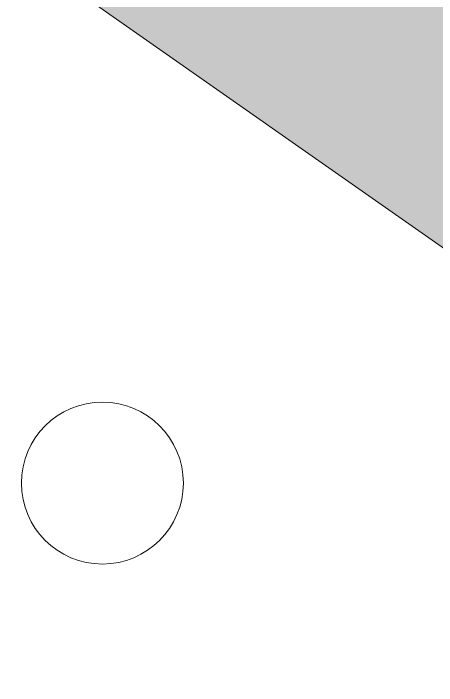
# Model space of a CAD drawing. Header units: metres. Extents: x -3 to 687, y -1 to 1371.
# Drawn here: x 476.967 to 478.492, y 138.374 to 140.794 of the extents above; entities that cross this region are included whole.
import ezdxf

# ---------------------------------------------------------------- set-up
doc = ezdxf.new("R2010")
doc.units = ezdxf.units.M
doc.header["$MEASUREMENT"] = 0
for name, color, linetype, lineweight, true_color in [('TPX_VEGETATION_GREEN_SPACES', 7, 'CONTINUOUS', 0, 0x58ba48), ('TPX_VEGETATION_GREEN_SPACES_HATCH', 7, 'CONTINUOUS', 0, 0x58ba48), ('TPX_VEGETATION_TREES_INDIVIDUAL', 7, 'CONTINUOUS', 0, 0x136734)]:
    doc.layers.add(name, color=color, linetype=linetype, lineweight=lineweight, true_color=true_color)

# ---------------------------------------------------------------- blocks, each defined once
blk = doc.blocks.new('TREETR003_CR035')
at = {"layer": 'TPX_VEGETATION_TREES_INDIVIDUAL'}
for radius in [3.5, 0.2917]:
    blk.add_circle((0, 0, 0.0361), radius, dxfattribs=at)

msp = doc.modelspace()

# ---------------------------------------------------------------- hatches: boundary and pattern name
at = {"layer": 'TPX_VEGETATION_GREEN_SPACES_HATCH'}
msp.add_hatch(color=256, dxfattribs=at).paths.add_polyline_path([(525.8891, 243.5288), (461.111, 155.3569), (464.3896, 149.8388), (492.2429, 130.3403), (514.3215, 109.645), (530.4142, 93.6624), (541.3198, 79.8468), (545.1331, 76.1746), (549.911, 76.2506), (554.1443, 79.4354), (643.9071, 144.4908), (681.3138, 171.3004), (681.3138, 238.6364), (660.081, 254.7438), (637.4653, 237.4147), (619.6086, 228.1867), (604.9543, 225.4566), (592.8168, 224.6198), (581.8415, 226.1772), (574.0495, 227.2495), (562.1926, 230.6996), (548.6889, 236.1385), (531.4128, 245.5042), (525.8891, 243.5288)])

# ---------------------------------------------------------------- linework, layer by layer
at = {"layer": 'TPX_VEGETATION_GREEN_SPACES', "elevation": 0.0031}
msp.add_lwpolyline([(525.8891, 243.5288), (461.111, 155.3569), (464.3896, 149.8388), (492.2429, 130.3403), (514.3215, 109.645), (530.4142, 93.6624), (541.3198, 79.8468), (545.1331, 76.1746), (549.911, 76.2506), (554.1443, 79.4354), (643.9071, 144.4908), (681.3138, 171.3004), (681.3138, 238.6364), (660.081, 254.7438), (637.4653, 237.4147), (619.6086, 228.1867), (604.9543, 225.4566), (592.8168, 224.6198), (581.8415, 226.1772), (574.0495, 227.2495), (562.1926, 230.6996), (548.6889, 236.1385), (531.4128, 245.5042)], close=True, dxfattribs=at)

# ---------------------------------------------------------------- block references
at = {"layer": 'TPX_VEGETATION_TREES_INDIVIDUAL'}
msp.add_blockref('TREETR003_CR035', (477.2876, 139.1034, 0.0361), dxfattribs=at)

doc.saveas('drawing.dxf')
